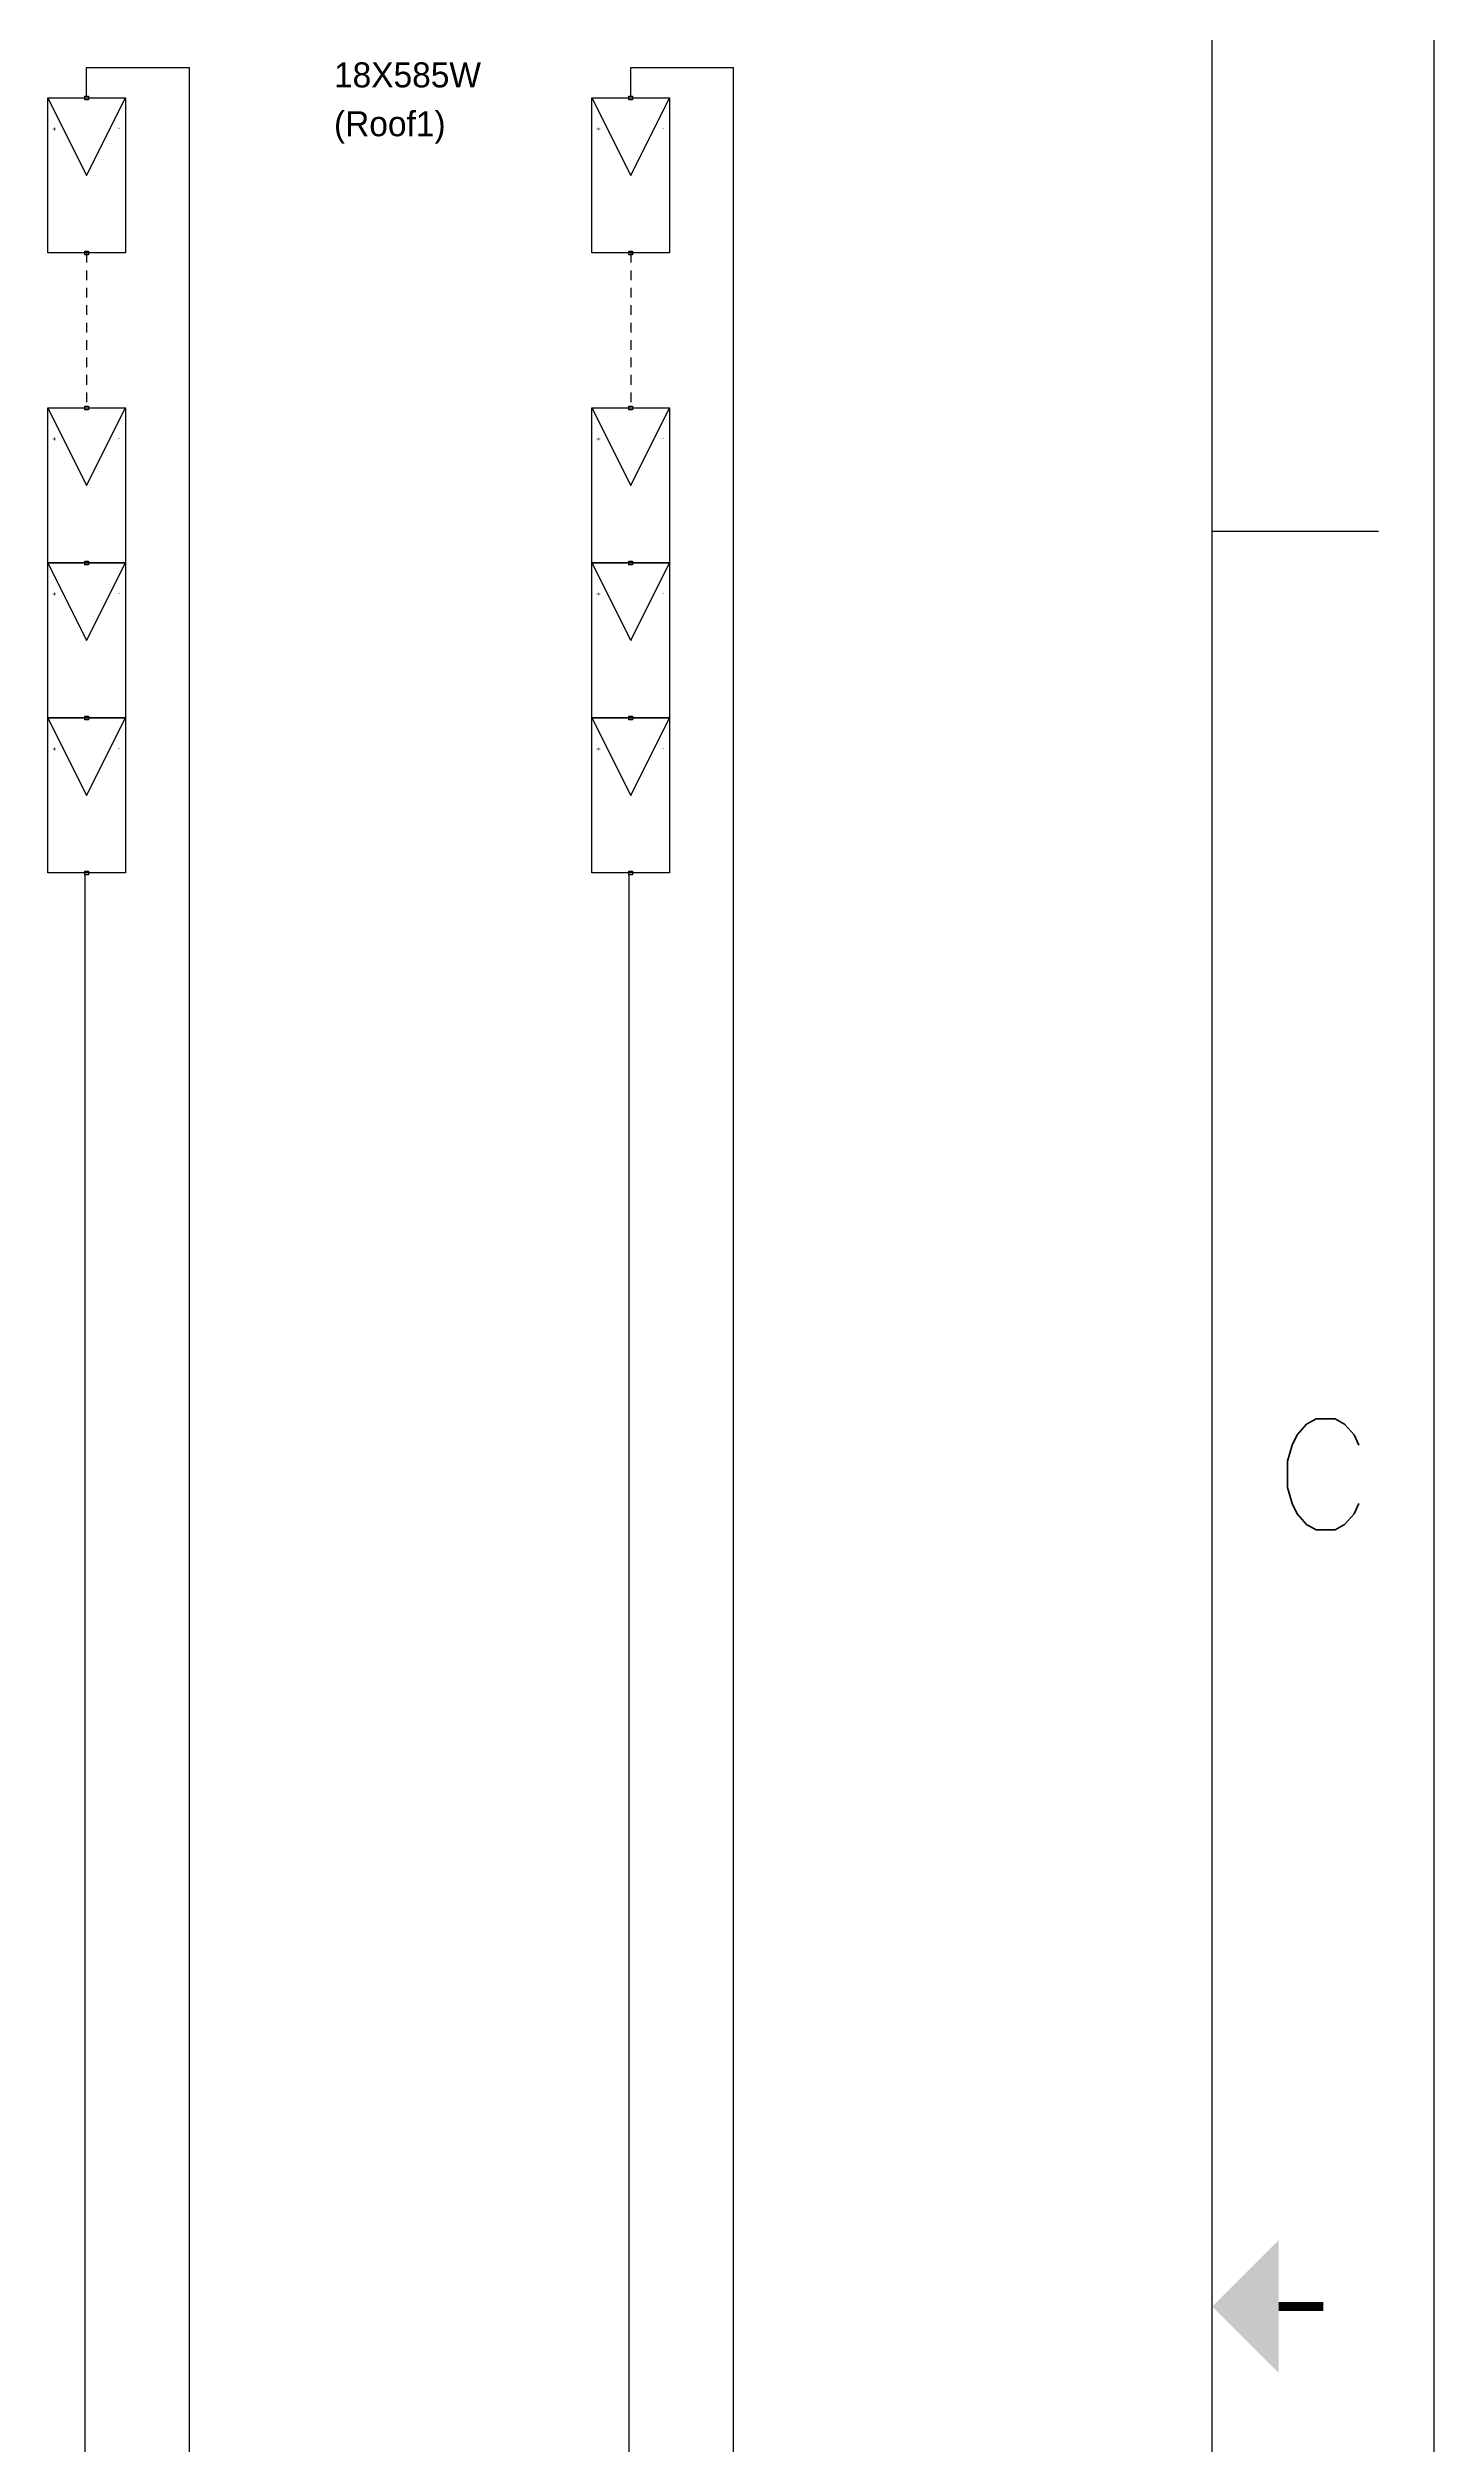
# Model space of a CAD drawing. Header units: inches. Extents: x 4 to 127, y -3 to 89.
# Drawn here: x 108.87 to 126.76, y 41.04 to 71.96 of the extents above; entities that cross this region are included whole.
import ezdxf
from ezdxf.enums import TextEntityAlignment as Align

# ---------------------------------------------------------------- set-up
doc = ezdxf.new("R2010")
doc.units = ezdxf.units.IN
doc.header["$MEASUREMENT"] = 0
doc.linetypes.add('HIDDEN2', pattern=[0.1875, 0.125, -0.0625])
for name, color, linetype in [('GRY_20AWG', 9, 'Continuous'), ('SYMS', 7, 'Continuous'), ('Title Block', 7, 'Continuous'), ('Viewport', 7, 'Continuous'), ('WHT_12AWG', 7, 'Continuous')]:
    doc.layers.add(name, color=color, linetype=linetype)
doc.styles.add('Roman', font='romans')
doc.styles.add('WD', font='romans.shx')

# ---------------------------------------------------------------- blocks, each defined once
blk = doc.blocks.new('ANSI_border_C')
at = {"layer": 'Title Block'}
for p, q in [((21, 0), (21, 16)), ((20.5, 0.75), (20.5, 15.25)), ((20.5, 12), (20.875, 12))]:
    blk.add_line(p, q, dxfattribs=at)
at = {"layer": 'Title Block', "const_width": 0.02}
blk.add_lwpolyline([(20.75, 8), (20.65, 8)], dxfattribs=at)
at = {"layer": 'Title Block'}
blk.add_solid([(20.65, 7.85), (20.65, 8.15), (20.5, 8)], dxfattribs=at)
at = {"layer": 'Title Block', "style": 'Roman'}
blk.add_text('C', height=0.25, dxfattribs=at).set_placement((20.75, 9.875), align=Align.MIDDLE_CENTER)
blk = doc.blocks.new('JIC_border_C')
at = {"xscale": 5.726708801404052, "yscale": 5.726708801404052, "zscale": 5.726708801404052}
blk.add_blockref('ANSI_border_C', (6.5, -3), dxfattribs=at)
blk = doc.blocks.new('HT0_01')
for p, q in [((-0.0625, 0.0625), (0.0625, 0.0625)), ((-0.0625, -0.0625), (-0.0625, 0.0625)), ((0.0625, 0.0625), (0.0625, -0.0625)), ((0.0625, -0.0625), (-0.0625, -0.0625))]:
    blk.add_line(p, q)
at = {"style": 'WD', "flags": 1}
for tag, p in [('X4TERM01', (-0.0625, 0)), ('X2TERM01', (0, 0.0625)), ('X1TERM01', (0.0625, 0)), ('X8TERM01', (0, -0.0625))]:
    blk.add_attdef(tag, p, '', height=0.01, dxfattribs=at)
blk = doc.blocks.new('PVM')
at = {"color": 5}
for p, q in [((2, 1), (1, 0.5)), ((1, 0.5), (2, 0))]:
    blk.add_line(p, q, dxfattribs=at)
blk.add_lwpolyline([(0, 1), (2, 1), (2, 0), (0, 0)], close=True, dxfattribs=at)
at = {"layer": 'SYMS', "color": 5, "xscale": 0.3699338068975089, "yscale": 0.3699338068975089, "zscale": 0.3699338068975089}
for p in [(0, 0.5), (2, 0.5)]:
    blk.add_blockref('HT0_01', p, dxfattribs=at)
at = {"color": 5, "char_height": 0.065, "attachment_point": 1}
for s, insert, rotation in [('+', (1.625, 0.883), 180), ('-', (1.57, 0.067), 90)]:
    blk.add_mtext_dynamic_manual_height_columns(s, width=0.09892, gutter_width=0.325, heights=[0], dxfattribs=dict(at, insert=insert, rotation=rotation))

msp = doc.modelspace()

# ---------------------------------------------------------------- linework, layer by layer
at = {"color": 240, "linetype": 'HIDDEN2', "true_color": 0xed1f24}
for p, q in [((109.368, 69.312), (109.368, 67.312)), ((116.391, 69.312), (116.391, 67.312))]:
    msp.add_line(p, q, dxfattribs=at)
at = {"layer": 'GRY_20AWG', "color": 240, "true_color": 0xed1f24}
for p, q in [((109.368, 71.335), (109.368, 71.705)), ((109.368, 71.705), (110.693, 71.705)), ((116.391, 71.335), (116.391, 71.705)), ((116.391, 71.705), (117.715, 71.705)), ((109.345, 61.289), (109.345, 24.809)), ((116.368, 61.289), (116.368, 24.809))]:
    msp.add_line(p, q, dxfattribs=at)
at = {"layer": 'WHT_12AWG', "color": 240, "true_color": 0xed1f24}
for p, q in [((110.693, 71.705), (110.693, 23.908)), ((117.715, 71.705), (117.715, 23.908))]:
    msp.add_line(p, q, dxfattribs=at)

# ---------------------------------------------------------------- block references
at = {"layer": 'SYMS', "rotation": 90}
for p in [(109.868, 69.312), (116.891, 69.312), (109.868, 65.312), (116.891, 65.312), (109.868, 63.312), (116.891, 63.312), (109.868, 61.312), (116.891, 61.312)]:
    msp.add_blockref('PVM', p, dxfattribs=at)
at = {"layer": 'Viewport'}
msp.add_blockref('JIC_border_C', (0, 0), dxfattribs=at)

# ---------------------------------------------------------------- texts
at = {"color": 18, "true_color": 0x000000}
for s, p in [('18X585W', (112.561, 71.448)), ('(Roof1)', (112.561, 70.818))]:
    msp.add_text(s, height=0.3231, dxfattribs=at).set_placement(p)

doc.saveas('drawing.dxf')
